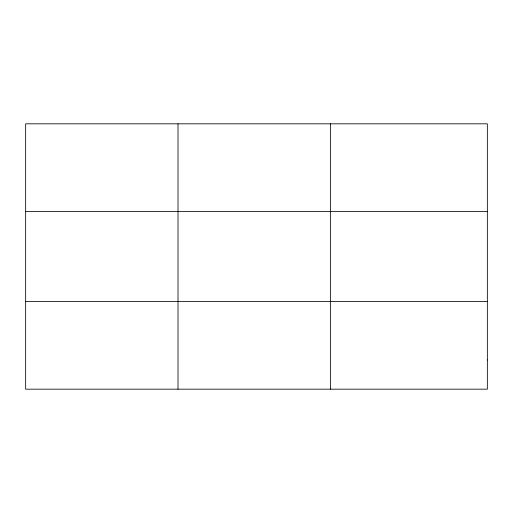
<?xml version="1.0" encoding="UTF-8"?>
<svg xmlns="http://www.w3.org/2000/svg" width="513" height="513" viewBox="0 0 513 513"><rect width="100%" height="100%" fill="white"/><g stroke="black" fill="none" stroke-linecap="round" stroke-linejoin="round"><path stroke-width="0.77" d="M178.011 389.175L178.011 123.825M330.372 389.175L330.372 123.825M25.65 211.388L487.35 211.388M25.65 301.612L487.35 301.612M487.35 359.985L487.35 389.175L25.65 389.175L25.65 123.825L487.35 123.825L487.35 359.985"/></g></svg>
